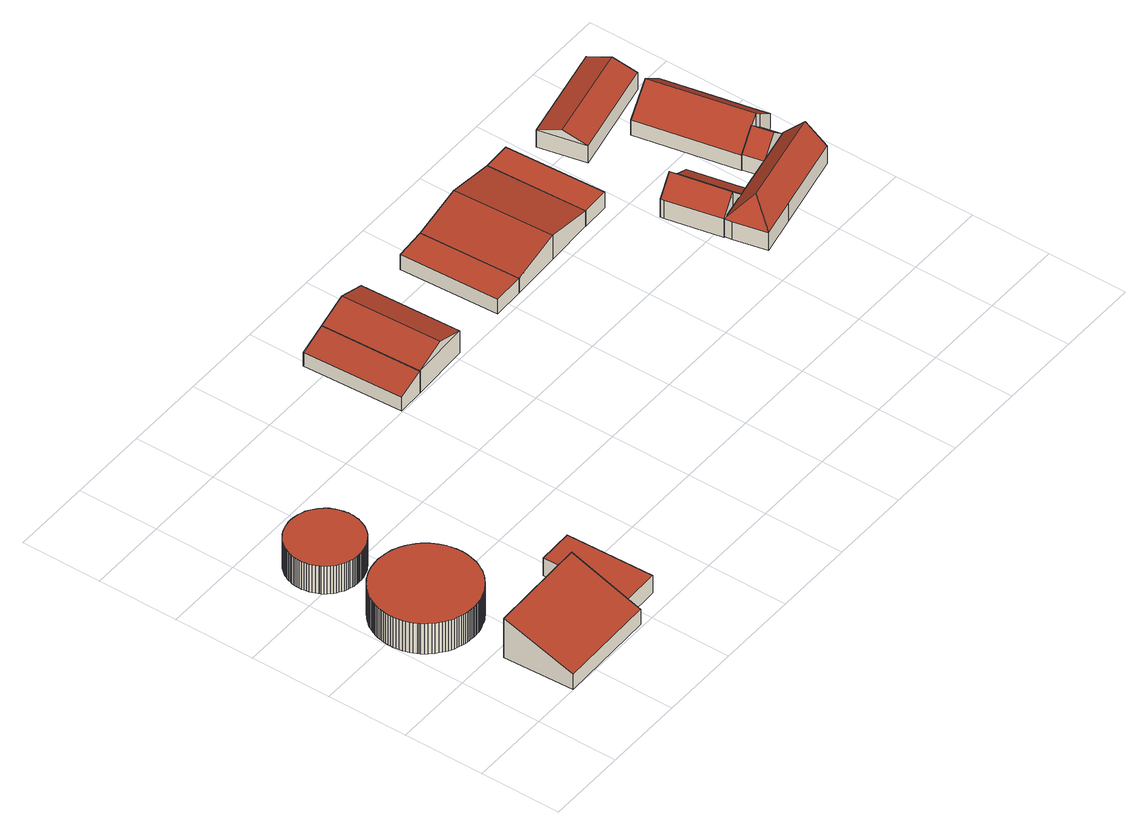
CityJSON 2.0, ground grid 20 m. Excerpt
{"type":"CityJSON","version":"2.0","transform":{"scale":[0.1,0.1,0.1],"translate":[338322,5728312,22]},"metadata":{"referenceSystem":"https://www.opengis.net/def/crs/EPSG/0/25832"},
"CityObjects":{
"building1":{"type":"Building","attributes":{"Geometrietyp2DReferenz":"3000","Gemeindeschluessel":"05170048","function":"51002_1215","roofType":"1000","measuredHeight":8.56},"geometry":[{"type":"Solid","lod":"2","boundaries":[[[[0,1,2,3]],[[4,5,1,0]],[[6,7,5,4]],[[8,9,7,6]],[[10,11,9,8]],[[12,13,11,10]],[[14,15,13,12]],[[16,17,15,14]],[[18,19,17,16]],[[20,21,19,18]],[[22,23,21,20]],[[24,25,23,22]],[[26,27,25,24]],[[28,29,27,26]],[[30,31,29,28]],[[32,33,31,30]],[[34,35,33,32]],[[36,37,35,34]],[[38,39,37,36]],[[40,41,39,38]],[[42,43,41,40]],[[44,45,43,42]],[[46,47,45,44]],[[48,49,47,46]],[[50,51,49,48]],[[52,53,51,50]],[[54,55,53,52]],[[56,57,55,54]],[[58,59,57,56]],[[60,61,59,58]],[[62,63,61,60]],[[64,65,63,62]],[[66,67,65,64]],[[68,69,67,66]],[[70,71,69,68]],[[72,73,71,70]],[[74,75,73,72]],[[76,77,75,74]],[[78,79,77,76]],[[80,81,79,78]],[[82,83,81,80]],[[84,85,83,82]],[[86,87,85,84]],[[88,89,87,86]],[[90,91,89,88]],[[92,93,91,90]],[[94,95,93,92]],[[96,97,95,94]],[[98,99,97,96]],[[100,101,99,98]],[[102,103,101,100]],[[104,105,103,102]],[[106,107,105,104]],[[108,109,107,106]],[[110,111,109,108]],[[112,113,111,110]],[[114,115,113,112]],[[116,117,115,114]],[[118,119,117,116]],[[120,121,119,118]],[[122,123,121,120]],[[124,125,123,122]],[[126,127,125,124]],[[128,129,127,126]],[[130,131,129,128]],[[132,133,131,130]],[[134,135,133,132]],[[136,137,135,134]],[[138,139,137,136]],[[140,141,139,138]],[[142,143,141,140]],[[144,145,143,142]],[[146,147,145,144]],[[148,149,147,146]],[[150,151,149,148]],[[152,153,151,150]],[[154,155,153,152]],[[156,157,155,154]],[[158,159,157,156]],[[160,161,159,158]],[[162,163,161,160]],[[164,165,163,162]],[[166,167,165,164]],[[168,169,167,166]],[[170,171,169,168]],[[172,173,171,170]],[[174,175,173,172]],[[176,177,175,174]],[[178,179,177,176]],[[180,181,179,178]],[[182,183,181,180]],[[184,185,183,182]],[[186,187,185,184]],[[188,189,187,186]],[[190,191,189,188]],[[192,193,191,190]],[[194,195,193,192]],[[196,197,195,194]],[[198,199,197,196]],[[200,201,199,198]],[[202,203,201,200]],[[204,205,203,202]],[[206,207,205,204]],[[208,209,207,206]],[[210,211,209,208]],[[212,213,211,210]],[[214,215,213,212]],[[216,217,215,214]],[[218,219,217,216]],[[220,221,219,218]],[[222,223,221,220]],[[224,225,223,222]],[[226,227,225,224]],[[228,229,227,226]],[[230,231,229,228]],[[232,233,231,230]],[[234,235,233,232]],[[236,237,235,234]],[[238,239,237,236]],[[240,241,239,238]],[[242,243,241,240]],[[244,245,243,242]],[[246,247,245,244]],[[248,249,247,246]],[[250,251,249,248]],[[3,2,251,250]],[[248,246,244,242,240,238,236,234,232,230,228,226,224,222,220,218,216,214,212,210,208,206,204,202,200,198,196,194,192,190,188,186,184,182,180,178,176,174,172,170,168,166,164,162,160,158,156,154,152,150,148,146,144,142,140,138,136,134,132,130,128,126,124,122,120,118,116,114,112,110,108,106,104,102,100,98,96,94,92,90,88,86,84,82,80,78,76,74,72,70,68,66,64,62,60,58,56,54,52,50,48,46,44,42,40,38,36,34,32,30,28,26,24,22,20,18,16,14,12,10,8,6,4,0,3,250]],[[1,5,7,9,11,13,15,17,19,21,23,25,27,29,31,33,35,37,39,41,43,45,47,49,51,53,55,57,59,61,63,65,67,69,71,73,75,77,79,81,83,85,87,89,91,93,95,97,99,101,103,105,107,109,111,113,115,117,119,121,123,125,127,129,131,133,135,137,139,141,143,145,147,149,151,153,155,157,159,161,163,165,167,169,171,173,175,177,179,181,183,185,187,189,191,193,195,197,199,201,203,205,207,209,211,213,215,217,219,221,223,225,227,229,231,233,235,237,239,241,243,245,247,249,251,2]]]],"semantics":{"surfaces":[{"type":"WallSurface"},{"type":"RoofSurface"},{"type":"GroundSurface"}],"values":[[0,0,0,0,0,0,0,0,0,0,0,0,0,0,0,0,0,0,0,0,0,0,0,0,0,0,0,0,0,0,0,0,0,0,0,0,0,0,0,0,0,0,0,0,0,0,0,0,0,0,0,0,0,0,0,0,0,0,0,0,0,0,0,0,0,0,0,0,0,0,0,0,0,0,0,0,0,0,0,0,0,0,0,0,0,0,0,0,0,0,0,0,0,0,0,0,0,0,0,0,0,0,0,0,0,0,0,0,0,0,0,0,0,0,0,0,0,0,0,0,0,0,0,0,0,0,1,2]]}}]},
"building2":{"type":"Building","attributes":{"Geometrietyp2DReferenz":"3000","Gemeindeschluessel":"05170048","function":"51009_1610","roofType":"2100","measuredHeight":11.2},"geometry":[{"type":"Solid","lod":"2","boundaries":[[[[252,253,254,255]],[[256,257,253,252]],[[258,259,257,256]],[[260,261,259,258]],[[255,254,261,260]],[[258,256,252,255,260]],[[253,257,259,261,254]]]],"semantics":{"surfaces":[{"type":"WallSurface"},{"type":"RoofSurface"},{"type":"GroundSurface"}],"values":[[0,0,0,0,0,1,2]]}}]},
"building3":{"type":"Building","attributes":{"Geometrietyp2DReferenz":"3000","Gemeindeschluessel":"05170048","function":"51002_1215","roofType":"1000","measuredHeight":7.84},"geometry":[{"type":"Solid","lod":"2","boundaries":[[[[262,263,264,265]],[[266,267,263,262]],[[268,269,267,266]],[[270,271,269,268]],[[272,273,271,270]],[[274,275,273,272]],[[276,277,275,274]],[[278,279,277,276]],[[280,281,279,278]],[[282,283,281,280]],[[284,285,283,282]],[[286,287,285,284]],[[288,289,287,286]],[[290,291,289,288]],[[292,293,291,290]],[[294,295,293,292]],[[296,297,295,294]],[[298,299,297,296]],[[300,301,299,298]],[[302,303,301,300]],[[304,305,303,302]],[[306,307,305,304]],[[308,309,307,306]],[[310,311,309,308]],[[312,313,311,310]],[[314,315,313,312]],[[316,317,315,314]],[[318,319,317,316]],[[320,321,319,318]],[[322,323,321,320]],[[324,325,323,322]],[[326,327,325,324]],[[328,329,327,326]],[[330,331,329,328]],[[332,333,331,330]],[[334,335,333,332]],[[336,337,335,334]],[[338,339,337,336]],[[340,341,339,338]],[[342,343,341,340]],[[344,345,343,342]],[[346,347,345,344]],[[348,349,347,346]],[[350,351,349,348]],[[352,353,351,350]],[[354,355,353,352]],[[356,357,355,354]],[[358,359,357,356]],[[360,361,359,358]],[[362,363,361,360]],[[364,365,363,362]],[[366,367,365,364]],[[368,369,367,366]],[[370,371,369,368]],[[372,373,371,370]],[[374,375,373,372]],[[376,377,375,374]],[[378,379,377,376]],[[380,381,379,378]],[[382,383,381,380]],[[384,385,383,382]],[[386,387,385,384]],[[388,389,387,386]],[[390,391,389,388]],[[392,393,391,390]],[[394,395,393,392]],[[396,397,395,394]],[[398,399,397,396]],[[400,401,399,398]],[[402,403,401,400]],[[404,405,403,402]],[[406,407,405,404]],[[408,409,407,406]],[[410,411,409,408]],[[412,413,411,410]],[[414,415,413,412]],[[416,417,415,414]],[[418,419,417,416]],[[420,421,419,418]],[[422,423,421,420]],[[424,425,423,422]],[[426,427,425,424]],[[428,429,427,426]],[[430,431,429,428]],[[432,433,431,430]],[[434,435,433,432]],[[436,437,435,434]],[[438,439,437,436]],[[440,441,439,438]],[[442,443,441,440]],[[444,445,443,442]],[[446,447,445,444]],[[448,449,447,446]],[[450,451,449,448]],[[452,453,451,450]],[[454,455,453,452]],[[456,457,455,454]],[[458,459,457,456]],[[460,461,459,458]],[[462,463,461,460]],[[464,465,463,462]],[[466,467,465,464]],[[468,469,467,466]],[[470,471,469,468]],[[472,473,471,470]],[[474,475,473,472]],[[476,477,475,474]],[[265,264,477,476]],[[474,472,470,468,466,464,462,460,458,456,454,452,450,448,446,444,442,440,438,436,434,432,430,428,426,424,422,420,418,416,414,412,410,408,406,404,402,400,398,396,394,392,390,388,386,384,382,380,378,376,374,372,370,368,366,364,362,360,358,356,354,352,350,348,346,344,342,340,338,336,334,332,330,328,326,324,322,320,318,316,314,312,310,308,306,304,302,300,298,296,294,292,290,288,286,284,282,280,278,276,274,272,270,268,266,262,265,476]],[[263,267,269,271,273,275,277,279,281,283,285,287,289,291,293,295,297,299,301,303,305,307,309,311,313,315,317,319,321,323,325,327,329,331,333,335,337,339,341,343,345,347,349,351,353,355,357,359,361,363,365,367,369,371,373,375,377,379,381,383,385,387,389,391,393,395,397,399,401,403,405,407,409,411,413,415,417,419,421,423,425,427,429,431,433,435,437,439,441,443,445,447,449,451,453,455,457,459,461,463,465,467,469,471,473,475,477,264]]]],"semantics":{"surfaces":[{"type":"WallSurface"},{"type":"RoofSurface"},{"type":"GroundSurface"}],"values":[[0,0,0,0,0,0,0,0,0,0,0,0,0,0,0,0,0,0,0,0,0,0,0,0,0,0,0,0,0,0,0,0,0,0,0,0,0,0,0,0,0,0,0,0,0,0,0,0,0,0,0,0,0,0,0,0,0,0,0,0,0,0,0,0,0,0,0,0,0,0,0,0,0,0,0,0,0,0,0,0,0,0,0,0,0,0,0,0,0,0,0,0,0,0,0,0,0,0,0,0,0,0,0,0,0,0,0,0,1,2]]}}]},
"building4":{"type":"Building","attributes":{"Geometrietyp2DReferenz":"3000","Gemeindeschluessel":"05170048","function":"31001_2723","roofType":"1000","measuredHeight":5.01},"address":[{"country":"Germany","locality":"Wesel","thoroughfareNumber":"114","thoroughfareName":"Wurmflakstraße"}],"geometry":[{"type":"Solid","lod":"2","boundaries":[[[[478,479,480,481]],[[482,483,479,478]],[[484,485,483,482]],[[481,480,485,484]],[[482,478,481,484]],[[479,483,485,480]]]],"semantics":{"surfaces":[{"type":"WallSurface"},{"type":"RoofSurface"},{"type":"GroundSurface"}],"values":[[0,0,0,0,1,2]]}}]},
"building5":{"type":"Building","attributes":{"Geometrietyp2DReferenz":"3000","Gemeindeschluessel":"05170048","function":"31001_2720","roofType":"2100","measuredHeight":6.28},"address":[{"country":"Germany","locality":"Wesel","thoroughfareNumber":"114","thoroughfareName":"Wurmflakstraße"}],"geometry":[{"type":"Solid","lod":"2","boundaries":[[[[486,487,488,489]],[[490,491,487,486]],[[492,493,491,490]],[[489,488,493,492]],[[490,486,489,492]],[[487,491,493,488]]]],"semantics":{"surfaces":[{"type":"WallSurface"},{"type":"RoofSurface"},{"type":"GroundSurface"}],"values":[[0,0,0,0,1,2]]}}]},
"building6":{"type":"Building","attributes":{"Geometrietyp2DReferenz":"3000","Gemeindeschluessel":"05170048","function":"31001_2720","roofType":"3100","measuredHeight":8.98},"address":[{"country":"Germany","locality":"Wesel","thoroughfareNumber":"114","thoroughfareName":"Wurmflakstraße"}],"geometry":[{"type":"Solid","lod":"2","boundaries":[[[[494,495,496,497]],[[490,491,495,494]],[[486,487,491,490]],[[497,496,487,486]],[[494,498,490]],[[486,499,497]],[[497,499,498,494]],[[490,498,499,486]],[[495,491,487,496]]]],"semantics":{"surfaces":[{"type":"WallSurface"},{"type":"RoofSurface"},{"type":"GroundSurface"}],"values":[[0,0,0,0,0,0,1,1,2]]}}]},
"building7":{"type":"Building","attributes":{"Geometrietyp2DReferenz":"3000","Gemeindeschluessel":"05170048","function":"31001_2720","roofType":"1000","measuredHeight":4.21},"address":[{"country":"Germany","locality":"Wesel","thoroughfareNumber":"114","thoroughfareName":"Wurmflakstraße"}],"geometry":[{"type":"Solid","lod":"2","boundaries":[[[[500,501,502,503]],[[504,505,501,500]],[[506,507,505,504]],[[503,502,507,506]],[[504,500,503,506]],[[501,505,507,502]]]],"semantics":{"surfaces":[{"type":"WallSurface"},{"type":"RoofSurface"},{"type":"GroundSurface"}],"values":[[0,0,0,0,1,2]]}}]},
"building8":{"type":"Building","attributes":{"Geometrietyp2DReferenz":"3000","Gemeindeschluessel":"05170048","function":"31001_2720","roofType":"3100","measuredHeight":6.78},"address":[{"country":"Germany","locality":"Wesel","thoroughfareNumber":"114","thoroughfareName":"Wurmflakstraße"}],"geometry":[{"type":"Solid","lod":"2","boundaries":[[[[500,501,508,509]],[[503,502,501,500]],[[510,511,502,503]],[[512,513,511,510]],[[514,515,513,512]],[[516,517,515,514]],[[509,508,517,516]],[[503,500,509,510]],[[516,514,512,510,509]],[[501,502,511,513,515,517,508]]]],"semantics":{"surfaces":[{"type":"WallSurface"},{"type":"RoofSurface"},{"type":"GroundSurface"}],"values":[[0,0,0,0,0,0,0,1,1,2]]}}]},
"building9":{"type":"Building","attributes":{"Geometrietyp2DReferenz":"3000","Gemeindeschluessel":"05170048","function":"31001_2720","roofType":"1000","measuredHeight":4.57},"address":[{"country":"Germany","locality":"Wesel","thoroughfareNumber":"114","thoroughfareName":"Wurmflakstraße"}],"geometry":[{"type":"Solid","lod":"2","boundaries":[[[[518,519,520,521]],[[514,522,519,518]],[[512,523,522,514]],[[521,520,523,512]],[[514,518,521,512]],[[519,522,523,520]]]],"semantics":{"surfaces":[{"type":"WallSurface"},{"type":"RoofSurface"},{"type":"GroundSurface"}],"values":[[0,0,0,0,1,2]]}}]},
"building10":{"type":"Building","attributes":{"Geometrietyp2DReferenz":"3000","Gemeindeschluessel":"05170048","function":"31001_2720","roofType":"3100","measuredHeight":9.52},"address":[{"country":"Germany","locality":"Wesel","thoroughfareNumber":"114","thoroughfareName":"Wurmflakstraße"}],"geometry":[{"type":"Solid","lod":"2","boundaries":[[[[524,525,526,527]],[[528,529,525,524]],[[530,531,529,528]],[[532,533,531,530]],[[534,535,533,532]],[[536,537,535,534]],[[527,526,537,536]],[[530,528,524,527,532]],[[536,534,532,527]],[[525,529,531,533,535,537,526]]]],"semantics":{"surfaces":[{"type":"WallSurface"},{"type":"RoofSurface"},{"type":"GroundSurface"}],"values":[[0,0,0,0,0,0,0,1,1,2]]}}]},
"building11":{"type":"Building","attributes":{"Geometrietyp2DReferenz":"3000","Gemeindeschluessel":"05170048","function":"31001_2720","roofType":"2100","measuredHeight":5.4},"address":[{"country":"Germany","locality":"Wesel","thoroughfareNumber":"114","thoroughfareName":"Wurmflakstraße"}],"geometry":[{"type":"Solid","lod":"2","boundaries":[[[[538,535,537,539]],[[540,541,535,538]],[[542,543,541,540]],[[544,545,543,542]],[[546,547,545,544]],[[539,537,547,546]],[[544,542,540,538,539,546]],[[535,541,543,545,547,537]]]],"semantics":{"surfaces":[{"type":"WallSurface"},{"type":"RoofSurface"},{"type":"GroundSurface"}],"values":[[0,0,0,0,0,0,1,2]]}}]},
"building12":{"type":"Building","attributes":{"Geometrietyp2DReferenz":"3000","Gemeindeschluessel":"05170048","function":"31001_1210","roofType":"5000","measuredHeight":10.18},"address":[{"country":"Germany","locality":"Wesel","thoroughfareNumber":"114","thoroughfareName":"Wurmflakstraße"}],"geometry":[{"type":"Solid","lod":"2","boundaries":[[[[548,549,550,551]],[[552,553,549,548]],[[524,554,553,552]],[[536,555,554,524]],[[556,557,555,536]],[[558,559,557,556]],[[560,561,559,558]],[[562,563,561,560]],[[564,565,563,562]],[[551,550,565,564]],[[562,560,558,556,536,524,566]],[[524,552,548,566]],[[548,551,564,562,566]],[[549,553,554,555,557,559,561,563,565,550]]]],"semantics":{"surfaces":[{"type":"WallSurface"},{"type":"RoofSurface"},{"type":"GroundSurface"}],"values":[[0,0,0,0,0,0,0,0,0,0,1,1,1,2]]}}]},
"building13":{"type":"Building","attributes":{"Geometrietyp2DReferenz":"3000","Gemeindeschluessel":"05170048","function":"31001_1210","roofType":"3100","measuredHeight":8.88},"address":[{"country":"Germany","locality":"Wesel","thoroughfareNumber":"114","thoroughfareName":"Wurmflakstraße"}],"geometry":[{"type":"Solid","lod":"2","boundaries":[[[[567,561,568,569]],[[570,559,561,567]],[[571,572,559,570]],[[569,568,572,571]],[[567,573,570]],[[571,574,569]],[[569,574,573,567]],[[570,573,574,571]],[[561,559,572,568]]]],"semantics":{"surfaces":[{"type":"WallSurface"},{"type":"RoofSurface"},{"type":"GroundSurface"}],"values":[[0,0,0,0,0,0,1,1,2]]}}]},
"building14":{"type":"Building","attributes":{"Geometrietyp2DReferenz":"3000","Gemeindeschluessel":"05170048","function":"31001_2720","roofType":"3100","measuredHeight":7.06},"address":[{"country":"Germany","locality":"Wesel","thoroughfareNumber":"114","thoroughfareName":"Wurmflakstraße"}],"geometry":[{"type":"Solid","lod":"2","boundaries":[[[[575,576,577,578]],[[579,580,576,575]],[[581,582,580,579]],[[578,577,582,581]],[[575,583,579]],[[581,584,578]],[[578,584,583,575]],[[579,583,584,581]],[[576,580,582,577]]]],"semantics":{"surfaces":[{"type":"WallSurface"},{"type":"RoofSurface"},{"type":"GroundSurface"}],"values":[[0,0,0,0,0,0,1,1,2]]}}]},
"building15":{"type":"Building","attributes":{"Geometrietyp2DReferenz":"3000","Gemeindeschluessel":"05170048","function":"31001_2720","roofType":"3100","measuredHeight":10.25},"address":[{"country":"Germany","locality":"Wesel","thoroughfareNumber":"114","thoroughfareName":"Wurmflakstraße"}],"geometry":[{"type":"Solid","lod":"2","boundaries":[[[[585,586,587,588]],[[589,590,586,585]],[[591,592,590,589]],[[593,594,592,591]],[[595,596,594,593]],[[597,598,596,595]],[[599,600,598,597]],[[601,602,600,599]],[[603,604,602,601]],[[588,587,604,603]],[[593,591,589,595]],[[585,588,603,601,599,597,595,589]],[[586,590,592,594,596,598,600,602,604,587]]]],"semantics":{"surfaces":[{"type":"WallSurface"},{"type":"RoofSurface"},{"type":"GroundSurface"}],"values":[[0,0,0,0,0,0,0,0,0,0,1,1,2]]}}]}
},
"vertices":[
[14,338,97],[14,338,11],[18,331,11],[18,331,97],[11,345,97],[11,345,11],[8,353,97],[8,353,11],[6,360,97],[6,360,11],[5,368,97],[5,368,11],[4,375,97],[4,375,11],[3,382,97],[3,382,11],[3,389,97],[3,389,11],[3,395,97],[3,395,11],[3,402,97],[3,402,11],[4,408,97],[4,408,11],[5,414,97],[5,414,11],[6,419,97],[6,419,11],[8,425,97],[8,425,11],[9,430,97],[9,430,11],[11,435,97],[11,435,11],[13,440,97],[13,440,11],[15,444,97],[15,444,11],[17,448,97],[17,448,11],[20,452,97],[20,452,11],[22,456,97],[22,456,11],[24,460,97],[24,460,11],[27,464,97],[27,464,11],[30,468,97],[30,468,11],[34,472,97],[34,472,11],[37,476,97],[37,476,11],[41,480,97],[41,480,11],[46,484,97],[46,484,11],[50,488,97],[50,488,11],[55,492,97],[55,492,11],[61,495,97],[61,495,11],[66,499,97],[66,499,11],[72,502,97],[72,502,11],[79,505,97],[79,505,11],[86,508,97],[86,508,11],[93,510,97],[93,510,11],[100,512,97],[100,512,11],[108,513,97],[108,513,11],[116,514,97],[116,514,11],[124,515,97],[124,515,11],[128,515,97],[128,515,11],[132,515,97],[132,515,11],[140,514,97],[140,514,11],[148,513,97],[148,513,11],[155,512,97],[155,512,11],[163,510,97],[163,510,11],[170,508,97],[170,508,11],[177,505,97],[177,505,11],[183,502,97],[183,502,11],[189,499,97],[189,499,11],[195,495,97],[195,495,11],[200,492,97],[200,492,11],[205,488,97],[205,488,11],[210,484,97],[210,484,11],[214,480,97],[214,480,11],[218,476,97],[218,476,11],[222,472,97],[222,472,11],[225,468,97],[225,468,11],[228,464,97],[228,464,11],[231,460,97],[231,460,11],[234,456,97],[234,456,11],[236,452,97],[236,452,11],[238,448,97],[238,448,11],[240,444,97],[240,444,11],[242,440,97],[242,440,11],[244,435,97],[244,435,11],[246,430,97],[246,430,11],[248,425,97],[248,425,11],[249,419,97],[249,419,11],[250,414,97],[250,414,11],[251,408,97],[251,408,11],[252,402,97],[252,402,11],[253,395,97],[253,395,11],[253,389,97],[253,389,11],[253,382,97],[253,382,11],[252,375,97],[252,375,11],[251,368,97],[251,368,11],[249,360,97],[249,360,11],[247,353,97],[247,353,11],[245,345,97],[245,345,11],[242,338,97],[242,338,11],[238,331,97],[238,331,11],[236,327,97],[236,327,11],[234,324,97],[234,324,11],[230,317,97],[230,317,11],[225,311,97],[225,311,11],[220,305,97],[220,305,11],[214,300,97],[214,300,11],[209,295,97],[209,295,11],[203,290,97],[203,290,11],[197,286,97],[197,286,11],[191,282,97],[191,282,11],[186,279,97],[186,279,11],[180,276,97],[180,276,11],[174,274,97],[174,274,11],[168,272,97],[168,272,11],[163,270,97],[163,270,11],[157,268,97],[157,268,11],[152,267,97],[152,267,11],[147,266,97],[147,266,11],[142,266,97],[142,266,11],[137,265,97],[137,265,11],[132,265,97],[132,265,11],[128,265,97],[128,265,11],[123,265,97],[123,265,11],[119,265,97],[119,265,11],[114,266,97],[114,266,11],[109,266,97],[109,266,11],[103,267,97],[103,267,11],[98,268,97],[98,268,11],[93,270,97],[93,270,11],[87,272,97],[87,272,11],[82,274,97],[82,274,11],[76,276,97],[76,276,11],[70,279,97],[70,279,11],[64,282,97],[64,282,11],[58,286,97],[58,286,11],[53,290,97],[53,290,11],[47,295,97],[47,295,11],[41,300,97],[41,300,11],[36,305,97],[36,305,11],[31,311,97],[31,311,11],[26,317,97],[26,317,11],[21,324,97],[21,324,11],[20,327,97],[20,327,11],
[117,178,121],[117,178,10],[124,1,10],[124,1,53],[366,185,122],[366,185,10],[369,38,65],[369,38,10],[370,7,53],[370,7,10],
[37,610,94],[37,610,15],[40,604,15],[40,604,94],[34,617,94],[34,617,15],[32,623,94],[32,623,15],[31,629,94],[31,629,15],[30,635,94],[30,635,15],[29,641,94],[29,641,15],[29,647,94],[29,647,15],[29,653,94],[29,653,15],[30,658,94],[30,658,15],[30,663,94],[30,663,15],[31,668,94],[31,668,15],[33,673,94],[33,673,15],[34,677,94],[34,677,15],[36,681,94],[36,681,15],[37,685,94],[37,685,15],[39,688,94],[39,688,15],[41,692,94],[41,692,15],[43,695,94],[43,695,15],[45,699,94],[45,699,15],[48,702,94],[48,702,15],[50,705,94],[50,705,15],[54,709,94],[54,709,15],[57,712,94],[57,712,15],[61,715,94],[61,715,15],[65,719,94],[65,719,15],[69,722,94],[69,722,15],[74,725,94],[74,725,15],[79,728,94],[79,728,15],[84,730,94],[84,730,15],[90,732,94],[90,732,15],[96,734,94],[96,734,15],[103,735,94],[103,735,15],[109,736,94],[109,736,15],[116,737,94],[116,737,15],[119,737,94],[119,737,15],[121,737,94],[121,737,15],[128,736,94],[128,736,15],[135,735,94],[135,735,15],[142,734,94],[142,734,15],[148,732,94],[148,732,15],[153,730,94],[153,730,15],[159,728,94],[159,728,15],[164,725,94],[164,725,15],[169,722,94],[169,722,15],[173,719,94],[173,719,15],[177,715,94],[177,715,15],[181,712,94],[181,712,15],[184,709,94],[184,709,15],[187,705,94],[187,705,15],[190,702,94],[190,702,15],[193,699,94],[193,699,15],[195,695,94],[195,695,15],[197,692,94],[197,692,15],[199,688,94],[199,688,15],[200,685,94],[200,685,15],[202,681,94],[202,681,15],[204,677,94],[204,677,15],[205,673,94],[205,673,15],[206,668,94],[206,668,15],[207,663,94],[207,663,15],[208,658,94],[208,658,15],[209,653,94],[209,653,15],[209,647,94],[209,647,15],[209,641,94],[209,641,15],[208,635,94],[208,635,15],[207,629,94],[207,629,15],[206,623,94],[206,623,15],[204,617,94],[204,617,15],[201,610,94],[201,610,15],[198,604,94],[198,604,15],[197,602,94],[197,602,15],[196,600,94],[196,600,15],[192,594,94],[192,594,15],[188,589,94],[188,589,15],[183,584,94],[183,584,15],[178,579,94],[178,579,15],[174,575,94],[174,575,15],[169,572,94],[169,572,15],[164,569,94],[164,569,15],[159,566,94],[159,566,15],[154,564,94],[154,564,15],[149,562,94],[149,562,15],[144,561,94],[144,561,15],[140,559,94],[140,559,15],[135,558,94],[135,558,15],[131,558,94],[131,558,15],[127,557,94],[127,557,15],[123,557,94],[123,557,15],[119,557,94],[119,557,15],[115,557,94],[115,557,15],[111,557,94],[111,557,15],[107,558,94],[107,558,15],[102,558,94],[102,558,15],[98,559,94],[98,559,15],[93,561,94],[93,561,15],[89,562,94],[89,562,15],[84,564,94],[84,564,15],[79,566,94],[79,566,15],[74,569,94],[74,569,15],[69,572,94],[69,572,15],[64,575,94],[64,575,15],[59,579,94],[59,579,15],[55,584,94],[55,584,15],[50,589,94],[50,589,15],[46,594,94],[46,594,15],[42,600,94],[42,600,15],[41,602,94],[41,602,15],
[457,40,67],[457,40,17],[451,259,17],[451,259,67],[369,38,67],[369,38,17],[364,257,67],[364,257,17],
[649,1048,84],[649,1048,21],[581,1045,21],[581,1045,59],[659,798,84],[659,798,21],[592,796,59],[592,796,21],
[809,805,84],[809,805,21],[798,1055,21],[798,1055,84],[734,801,111],[724,1051,111],
[1030,814,65],[1030,814,23],[1019,1064,23],[1019,1064,65],[951,811,65],[951,811,23],[940,1058,65],[940,1058,23],
[1155,819,23],[1155,819,91],[1144,1069,91],[1144,1069,23],[1270,1075,65],[1270,1075,23],[1281,825,65],[1281,825,23],[1280,825,66],[1280,825,23],
[1351,828,65],[1351,828,20],[1339,1078,20],[1339,1078,65],[1281,825,20],[1270,1075,20],
[1424,569,76],[1424,569,24],[1465,578,24],[1465,578,119],[1396,705,76],[1396,705,24],[1394,714,76],[1394,714,24],[1436,722,119],[1436,722,24],[1477,731,76],[1477,731,24],[1506,586,76],[1506,586,24],
[1477,731,78],[1506,586,78],[1520,740,53],[1520,740,24],[1546,614,53],[1546,614,24],[1547,614,52],[1547,614,24],[1551,595,52],[1551,595,24],
[1445,469,76],[1445,469,26],[1541,489,26],[1541,489,76],[1427,551,75],[1427,551,26],[1424,569,26],[1506,586,26],[1551,595,76],[1551,595,26],[1622,610,76],[1622,610,26],[1713,629,76],[1713,629,26],[1723,579,128],[1723,579,26],[1734,530,76],[1734,530,26],[1483,529,128],
[1713,629,71],[1702,681,26],[1702,681,71],[1622,610,71],[1611,662,71],[1611,662,26],[1667,619,115],[1657,671,115],
[1445,941,65],[1445,941,16],[1689,992,16],[1689,992,65],[1420,1058,65],[1420,1058,16],[1665,1109,65],[1665,1109,16],[1433,1000,87],[1677,1050,87],
[1702,681,109],[1702,681,25],[1750,691,25],[1750,691,68],[1681,676,128],[1681,676,25],[1611,662,68],[1611,662,25],[1560,914,68],[1560,914,25],[1630,928,128],[1630,928,25],[1699,943,68],[1699,943,25],[1724,820,68],[1724,820,25],[1729,795,68],[1729,795,25],[1738,749,68],[1738,749,25]
]}
